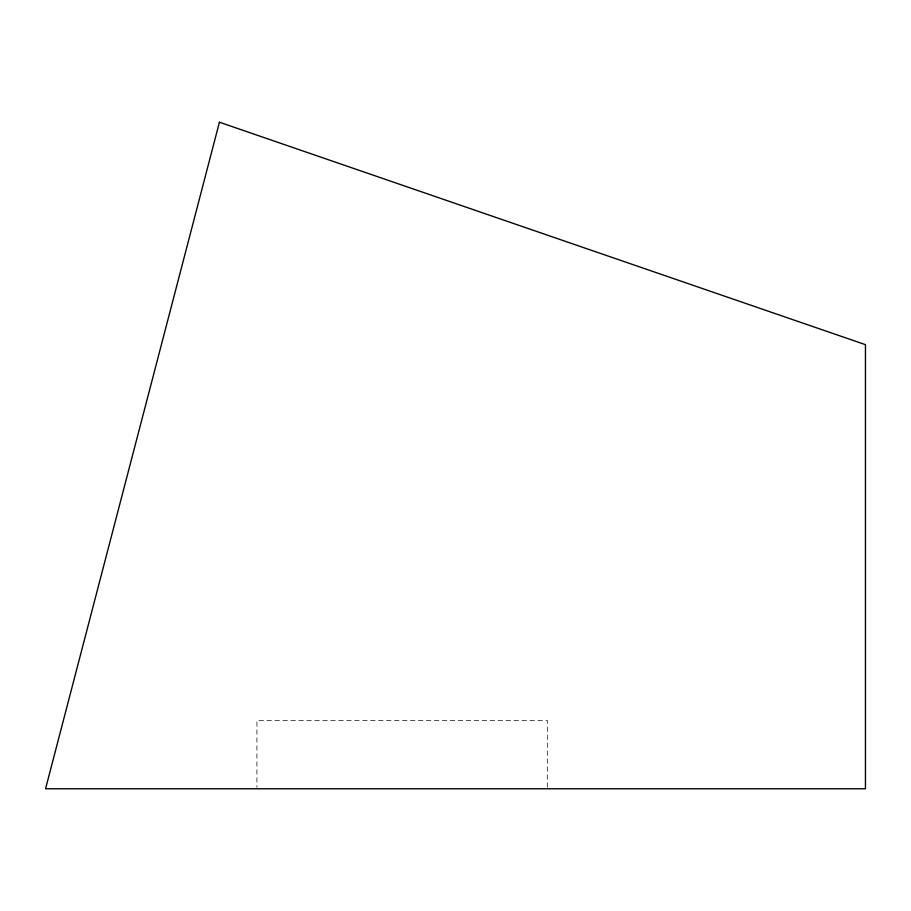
<?xml version="1.0" encoding="UTF-8"?>
<svg xmlns="http://www.w3.org/2000/svg" width="911" height="911" viewBox="0 0 911 911"><rect width="100%" height="100%" fill="white"/><g stroke="black" fill="none" stroke-linecap="round" stroke-linejoin="round"><path stroke-width="0.68" stroke-dasharray="4.55 3.42" d="M547.306 787.355L547.306 720.453L256.925 720.453L256.925 787.355"/><path stroke-width="1.37" d="M219.426 122.222L45.55 788.778L865.45 788.778L865.45 344.665L219.426 122.222"/></g></svg>
